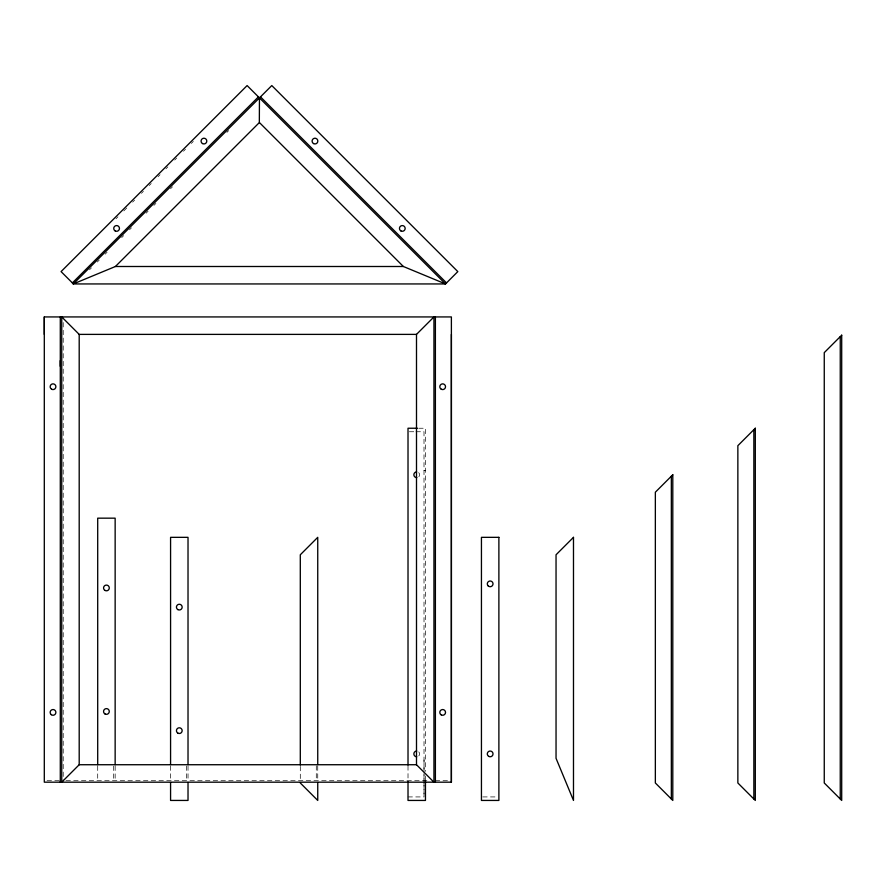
<?xml version="1.0" encoding="UTF-8"?>
<svg xmlns="http://www.w3.org/2000/svg" width="886" height="886" viewBox="0 0 886 886"><rect width="100%" height="100%" fill="white"/><g stroke="black" fill="none" stroke-linecap="round" stroke-linejoin="round"><path stroke-width="0.66" stroke-dasharray="4.43 3.32" d="M408.014 796.924L424.017 796.924L424.017 784.509M424.017 783.135L424.017 773.478M424.017 772.105L424.029 758.316L425.457 758.316M115.977 218.764L117.938 216.804M123.807 210.934L126.742 208M132.612 202.119L134.572 200.17M141.428 193.314L143.377 191.354M149.258 185.484L151.207 183.535M158.062 176.679L160.023 174.719M165.892 168.849L167.842 166.889M174.697 160.045L176.657 158.085M183.502 151.24L185.462 149.28M191.332 143.41L193.292 141.45M89.497 269.798L91.446 267.849M97.305 261.99L99.254 260.041M105.113 254.182L107.062 252.233M121.703 237.592L123.652 235.632M129.511 229.784L131.46 227.824M146.101 213.183L148.062 211.233M153.909 205.375L155.87 203.426M170.511 188.784L172.46 186.835M226.905 132.391L227.757 131.527M227.946 131.338L228.721 130.574M418.746 428.237L425.457 428.237L425.457 771.374M409.343 431.748L414.67 431.748M416.01 431.748L424.006 431.748L424.017 769.258M424.006 470.355L425.457 470.355M47.08 780.721L61.743 780.721M65.963 780.721L428.337 780.721M435.27 780.721L449.944 780.721M482.77 796.924L497.434 796.924M425.457 775.97L425.457 781.408M424.017 774.785L424.017 780.322M424.017 781.707L424.017 796.924M408.014 765.836L408.014 781.064M317.742 765.991L317.742 781.142M316.291 765.759L316.291 780.987M300.299 766.39L300.299 780.223M188.02 765.991L188.02 781.142M186.569 765.991L186.569 781.142M170.577 765.991L170.577 781.142M115.147 766.102L115.147 781.253M113.696 766.102L113.696 781.253M97.704 766.102L97.704 781.253M63.205 322.548L63.205 780.721M418.757 751.882A2.857 2.857 0 0 1 418.757 755.924M418.679 472.67A2.857 2.857 0 0 1 418.834 476.712"/><path stroke-width="1.33" d="M44.3 334.387L44.3 316.933L451.384 316.933L451.384 782.183L44.3 782.183L44.3 316.933M451.384 782.183L451.384 334.387M72.386 282.911L258.424 96.873M73.294 283.941L271.792 85.565L457.818 271.603L445.492 283.941L73.294 283.941L115.413 266.498L259.332 122.578L259.454 97.903M416.498 334.387L433.941 316.933L433.941 782.183L416.498 764.729L416.498 334.387L79.197 334.387L61.743 316.933L61.743 782.183L79.197 764.729L79.197 334.387M115.413 266.498L403.363 266.498L445.492 283.941L247.116 85.565L61.079 271.603L73.416 283.941M417.406 428.237L408.014 428.237L408.014 765.105M79.197 764.729L416.498 764.729M260.484 96.873L446.511 282.911M259.454 122.578L403.363 266.498M300.299 782.98L317.742 800.435L317.742 782.526M840.249 336.647L840.249 798.973M753.853 429.688L753.853 798.973M671.344 476.214L671.344 798.973M435.391 316.933L435.391 782.183M425.457 781.408L425.457 800.435L408.014 800.435L408.014 781.707M317.742 764.618L317.742 537.337L300.299 554.78L300.299 765.006M188.02 764.618L188.02 537.337L170.577 537.337L170.577 764.618M188.02 782.526L188.02 800.435L170.577 800.435L170.577 782.526M115.147 764.729L115.147 518.166L97.704 518.166L97.704 764.729M60.292 316.933L60.292 782.183M60.292 360.602L60.292 366.317M416.73 756.766A2.857 2.857 0 0 1 413.873 753.908A2.857 2.857 0 0 1 416.73 751.04M416.841 477.62A2.857 2.857 0 0 1 413.873 474.863A2.857 2.857 0 0 1 416.63 471.906M573.486 537.337L556.043 554.78L556.043 758.316L573.486 800.435L573.486 537.337M672.795 474.763L655.352 492.206L655.352 782.98L672.795 800.435L672.795 474.763M841.7 335.185L824.257 352.639L824.257 782.98L841.7 800.435L841.7 335.185M755.304 428.237L737.861 445.68L737.861 782.98L755.304 800.435L755.304 428.237M498.884 537.337L481.441 537.337L481.441 800.435L498.884 800.435L498.884 537.337M115.158 230.903A2.857 2.857 0 0 0 119.455 228.422A2.857 2.857 0 0 0 115.158 225.952A2.857 2.857 0 0 0 115.158 230.903M202.506 143.565A2.857 2.857 0 0 0 206.792 141.084A2.857 2.857 0 0 0 202.506 138.604A2.857 2.857 0 0 0 202.506 143.565M313.533 143.565A2.857 2.857 0 0 0 317.83 141.084A2.857 2.857 0 0 0 313.533 138.604A2.857 2.857 0 0 0 313.533 143.565M400.882 230.903A2.857 2.857 0 0 0 405.168 228.422A2.857 2.857 0 0 0 400.882 225.952A2.857 2.857 0 0 0 400.882 230.903M104.991 590.43A2.857 2.857 0 0 0 109.288 587.95A2.857 2.857 0 0 0 104.991 585.469A2.857 2.857 0 0 0 104.991 590.43M104.991 713.95A2.857 2.857 0 0 0 109.288 711.469A2.857 2.857 0 0 0 104.991 708.988A2.857 2.857 0 0 0 104.991 713.95M177.864 609.601A2.857 2.857 0 0 0 182.162 607.12A2.857 2.857 0 0 0 177.864 604.64A2.857 2.857 0 0 0 177.864 609.601M177.864 733.121A2.857 2.857 0 0 0 182.162 730.64A2.857 2.857 0 0 0 177.864 728.17A2.857 2.857 0 0 0 177.864 733.121M488.729 756.389A2.857 2.857 0 0 0 493.026 753.908A2.857 2.857 0 0 0 488.729 751.428A2.857 2.857 0 0 0 488.729 756.389M488.142 585.879A2.857 2.857 0 0 0 492.926 584.605A2.857 2.857 0 0 0 489.426 581.094A2.857 2.857 0 0 0 488.142 585.879M441.228 714.869A2.857 2.857 0 0 0 445.525 712.388A2.857 2.857 0 0 0 441.228 709.919A2.857 2.857 0 0 0 441.228 714.869M441.228 389.198A2.857 2.857 0 0 0 445.525 386.728A2.857 2.857 0 0 0 441.228 384.247A2.857 2.857 0 0 0 441.228 389.198M51.587 389.198A2.857 2.857 0 0 0 55.884 386.728A2.857 2.857 0 0 0 51.587 384.247A2.857 2.857 0 0 0 51.587 389.198M51.322 714.692A2.857 2.857 0 0 0 55.862 712.721A2.857 2.857 0 0 0 51.886 709.764A2.857 2.857 0 0 0 51.322 714.692"/></g></svg>
